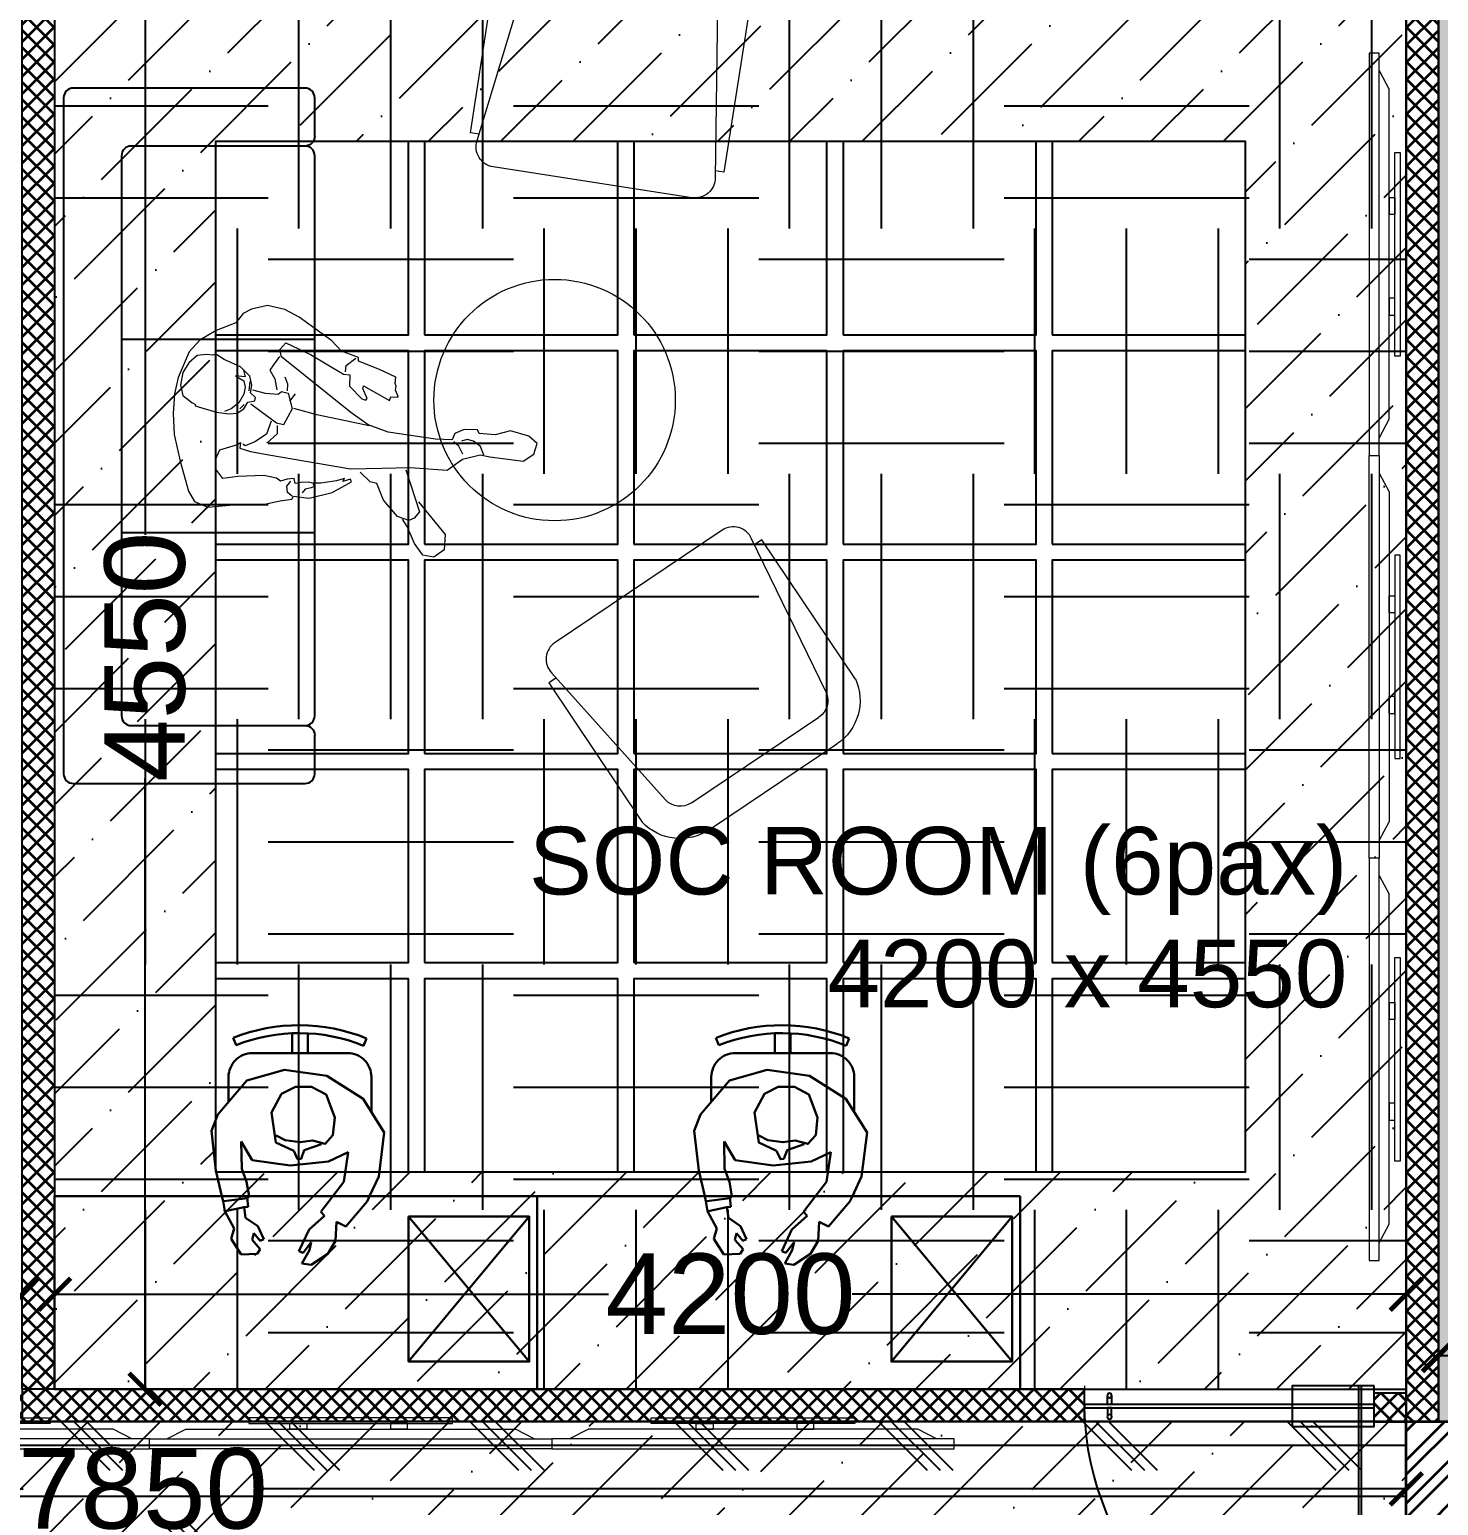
# Model space of a CAD drawing. Header units: millimetres. Extents: x 263321 to 4958806, y 33647 to 987811.
# Drawn here: x 2403474 to 2407852, y 460522 to 465106 of the extents above; entities that cross this region are included whole.
import ezdxf

# ---------------------------------------------------------------- set-up
doc = ezdxf.new("R2010")
doc.units = ezdxf.units.MM
doc.header["$PDMODE"] = 3
for name, color, linetype, lineweight in [('A- Loose furniture', 11, 'Continuous', 5), ('A-DOOR-FULL', 40, 'Continuous', 18), ('A-FURN-LOOSE', 24, 'Continuous', 18), ('A-FURN-MODULAR', 6, 'Continuous', 18), ('A-GLASS PARTITION', 5, 'Continuous', 18), ('A-GYPSUM PARTITION', 250, 'Continuous', 35), ('Base 7th & 9th', 250, 'Continuous', 35), ('FURNITURE', 30, 'Continuous', 5), ('TOA- AV', 7, 'Continuous', 9), ('细线', 8, 'Continuous', 5)]:
    doc.layers.add(name, color=color, linetype=linetype, lineweight=lineweight)
for name, color, linetype in [('CEILING TOA', 7, 'Continuous'), ('DOOR', 5, 'Continuous'), ('FLOORING TOA', 7, 'Continuous'), ('I-FURN', 7, 'Continuous'), ('PARTITION DIM.', 250, 'Continuous'), ('PARTITION GYPSUM', 250, 'Continuous'), ('TEXT', 250, 'Continuous'), ('TOA-FC-MODULAR', 7, 'Continuous')]:
    doc.layers.add(name, color=color, linetype=linetype)
doc.styles.add('ARIAL', font='arial.ttf')
doc.styles.get("Standard").update_dxf_attribs({"font": 'arial.ttf'})
doc.styles.add('TEXT @ 150', font='arial.ttf', dxfattribs={"height": 225})
doc.dimstyles.new('DIM @ 150', dxfattribs={"dimtxt": 225, "dimasz": 100, "dimexe": 1, "dimexo": 0, "dimgap": 0.5, "dimtad": 0, "dimdec": 0, "dimzin": 0, "dimdsep": 46, "dimtxsty": 'TEXT @ 150', "dimblk": 'ARCHTICK', "dimcen": -2, "dimclrd": 8, "dimclre": 8, "dimclrt": 7, "dimadec": 0, "dimazin": 0, "dimtfac": 1, "dimtdec": 0, "dimtofl": 0, "dimtmove": 0, "dimatfit": 3, "dimldrblk": 'OPEN90', "dimfxl": 1, "dimtolj": 1, "dimtzin": 0, "dimlwd": -1, "dimlwe": -1, "dimarcsym": 0})
pattern_1 = [(45, (13069.08, -8478.743), (-26.94076836, 26.94076836), []), (135, (13069.08, -8478.743), (-26.94076836, -26.94076836), [])]
pattern_2 = [(45, (13069.08, -8478.74), (84.189901, 308.696304), [396.875, -79.375, 0, -79.375])]

# ---------------------------------------------------------------- blocks, each defined once
blk = doc.blocks.new('EWDSXC')
at = {"layer": 'FURNITURE', "color": 20, "lineweight": 30}
for p, q in [((2181354.7, 122523.5), (2181804.7, 122898.5)), ((2181354.7, 122898.5), (2181804.7, 122523.5)), ((2181890.8, 121423.5), (2181290.8, 121423.5))]:
    blk.add_line(p, q, dxfattribs=at)
at = {"layer": 'FURNITURE', "color": 8, "lineweight": 30}
for p, q in [((2181093.5, 122448.2, 0), (2180988.7, 122382.5, 0)), ((2181229.6, 122430.8, 0), (2181093.5, 122448.2, 0)), ((2181029.8, 122408.2, 0), (2180920.8, 122408.2, 0)), ((2181290.8, 122402.6, 0), (2181229.6, 122430.8, 0)), ((2181308.1, 122394.6, 0), (2181290.8, 122402.6, 0)), ((2180988.7, 122382.5, 0), (2180917.2, 122269.7, 0)), ((2181385.3, 122328.3, 0), (2181308.1, 122394.6, 0)), ((2180846.8, 122334.2, 0), (2180846.8, 122038.2, 0)), ((2181183.6, 122274.7, 0), (2181154.5, 122335.4, 0)), ((2181154.5, 122335.4, 0), (2181246.3, 122322.2, 0)), ((2181290.8, 122288.2, 0), (2181246.3, 122322.2, 0)), ((2181370.8, 122299.7, 0), (2181385.3, 122328.3, 0)), ((2180917.2, 122269.7, 0), (2180899.1, 122138.1, 0)), ((2181196.3, 122156, 0), (2181183.6, 122274.7, 0)), ((2181290.8, 122288.2, 0), (2181339.7, 122250.9, 0)), ((2181429.8, 122296.2, 0), (2181370.8, 122299.7, 0)), ((2181470.4, 122272.3, 0), (2181429.8, 122296.2, 0)), ((2181504.2, 122220.5, 0), (2181470.4, 122272.3, 0)), ((2181339.7, 122250.9, 0), (2181352.2, 122262, 0)), ((2181352.2, 122262, 0), (2181395.1, 122214.3, 0)), ((2181466.7, 122196, 0), (2181434.4, 122221.3, 0)), ((2181434.4, 122221.3, 0), (2181459.2, 122215.6, 0)), ((2181499.8, 122192.4, 0), (2181504.2, 122220.5, 0)), ((2181395.1, 122214.3, 0), (2181461.8, 122183.1, 0)), ((2181459.2, 122215.6, 0), (2181499.8, 122192.4, 0)), ((2181461.8, 122183.1, 0), (2181466.7, 122196, 0)), ((2180899.1, 122138.1, 0), (2180932.1, 122020.8, 0)), ((2181179, 122037.9, 0), (2181196.3, 122156, 0)), ((2181384.6, 122055.1, 0), (2181358.1, 122017.3, 0)), ((2181424.8, 122073.8, 0), (2181384.6, 122055.1, 0)), ((2181405.7, 122042.3, 0), (2181430.2, 122062.6, 0)), ((2181426.5, 122037.5, 0), (2181405.7, 122042.3, 0)), ((2181430.2, 122062.6, 0), (2181424.8, 122073.8, 0)), ((2181456.2, 122062.7, 0), (2181426.5, 122037.5, 0)), ((2181470, 122053.5, 0), (2181456.2, 122062.7, 0)), ((2181472.5, 122003.1, 0), (2181470, 122053.5, 0)), ((2180932.1, 122020.8, 0), (2181037.2, 121931, 0)), ((2181121.3, 122003.8, 0), (2181205.9, 122005.1, 0)), ((2181205.9, 122005.1, 0), (2181246.3, 122020.5, 0)), ((2181290.8, 122028, 0), (2181246.3, 122020.5, 0)), ((2181294.6, 122027.8, 0), (2181290.1, 122028, 0)), ((2181295.2, 122021.6, 0), (2181294.6, 122027.8, 0)), ((2181323.9, 122025.1, 0), (2181295.2, 122021.6, 0)), ((2181325.1, 122012.8, 0), (2181323.9, 122025.1, 0)), ((2181358.1, 122017.3, 0), (2181325.1, 122012.8, 0)), ((2181423.6, 121972.4, 0), (2181472.5, 122003.1, 0)), ((2180920.8, 121964.2, 0), (2180998.3, 121964.2, 0)), ((2181290.8, 121943.7, 0), (2181211.3, 121925.1, 0)), ((2181290.8, 121943.7, 0), (2181306.2, 121947.3, 0)), ((2181306.2, 121947.3, 0), (2181337.2, 121952.2, 0)), ((2181337.2, 121952.2, 0), (2181391.8, 121981.6, 0)), ((2181391.8, 121981.6, 0), (2181423.6, 121972.4, 0)), ((2181037.2, 121931, 0), (2181088.5, 121911.2, 0)), ((2181088.5, 121911.2, 0), (2181211.3, 121925.1, 0))]:
    blk.add_line(p, q, dxfattribs=at)
at = {"layer": 'FURNITURE', "color": 20, "lineweight": 30}
for points in [[(2181290.8, 122923.5), (2181290.8, 121423.5), (2181890.8, 121423.5), (2181890.8, 122923.5)], [(2181354.7, 122523.5), (2181354.7, 122898.5), (2181804.7, 122898.5), (2181804.7, 122523.5)]]:
    blk.add_lwpolyline(points, close=True, dxfattribs=at)
at = {"layer": 'FURNITURE', "color": 8, "lineweight": 30, "elevation": 0}
for points in [[(2180801, 122392.9), (2180823.8, 122383.6)], [(2181102.2, 122111.7), (2181117.2, 122140.2), (2181123.6, 122186.5), (2181118.7, 122225), (2181128.6, 122264.2), (2181101.5, 122288.5), (2181046.8, 122294.4), (2180974.9, 122267.2), (2180951.6, 122222.4), (2180951.6, 122171.8), (2180973, 122129), (2181031.3, 122097.9), (2181124.6, 122111.5), (2181150, 122166.6), (2181176.4, 122178.7), (2181175, 122189.4), (2181148.6, 122199.4), (2181129.4, 122252.8)], [(2180784.7, 122210.7), (2180846.8, 122210.7)], [(2180784.7, 122161.4), (2180846.8, 122161.4)], [(2181179, 122037.9), (2181121.3, 122003.8)], [(2180799, 121978.7), (2180821.8, 121988)], [(2181297.6, 122023.1), (2181306.6, 121949.2)], [(2181325.1, 122012.8), (2181338.7, 121949.9)]]:
    blk.add_lwpolyline(points, dxfattribs=at)
blk.add_lwpolyline([(2181290.1, 122028, 0.034638), (2181290.8, 122038.2), (2181290.8, 122288.2)], format="xyb", dxfattribs=at)
at = {"layer": 'FURNITURE', "color": 8, "lineweight": 30}
for centre, radius, start, end in [((2180920.8, 122334.2, 0), 74, 89.9999, 179.9999), ((2181317.2, 122183.3, 0), 557.1, 157.9006, 201.542), ((2181317.2, 122183.3, 0), 532.5, 157.9006, 201.5161), ((2180920.8, 122038.2, 0), 74, 179.9999, 269.9999)]:
    blk.add_arc(centre, radius, start, end, dxfattribs=at)
blk = doc.blocks.new('_ArchTick')
at = {"color": 0, "linetype": 'ByBlock', "const_width": 0.15}
blk.add_lwpolyline([(-0.5, -0.5), (0.5, 0.5)], dxfattribs=at)
blk = doc.blocks.new('*D447')
at = {"layer": 'Defpoints', "color": 0, "transparency": 16777216}
for p in [(2399901.2, 460783.1), (2407751.6, 460783.1), (2407751.6, 460573.5)]:
    blk.add_point(p, dxfattribs=at)
at = {"layer": 'PARTITION DIM.', "color": 8, "transparency": 16777216}
for p, q in [((2399901.2, 460783.1), (2399901.2, 460572.5)), ((2407751.6, 460783.1), (2407751.6, 460572.5)), ((2399901.2, 460573.5), (2403454.1, 460573.5)), ((2407751.6, 460573.5), (2404198.7, 460573.5))]:
    blk.add_line(p, q, dxfattribs=at)
at = {"layer": 'PARTITION DIM.', "color": 8, "transparency": 16777216, "xscale": 100, "yscale": 100, "zscale": 100, "rotation": 180}
blk.add_blockref('_ArchTick', (2399901.2, 460573.5), dxfattribs=at)
at = {"layer": 'PARTITION DIM.', "color": 8, "transparency": 16777216, "xscale": 100, "yscale": 100, "zscale": 100}
blk.add_blockref('_ArchTick', (2407751.6, 460573.5), dxfattribs=at)
at = {"layer": 'PARTITION DIM.', "color": 7, "transparency": 16777216, "insert": (2403826.4, 460573.5), "char_height": 250, "attachment_point": 5}
blk.add_mtext('\\A1;7850', dxfattribs=at)
blk = doc.blocks.new('_Open90')
at = {"color": 0, "linetype": 'ByBlock'}
for p, q in [((-0.5, 0.5), (0, 0)), ((0, 0), (-1, 0)), ((0, 0), (-0.5, -0.5))]:
    blk.add_line(p, q, dxfattribs=at)
blk = doc.blocks.new('*D475')
at = {"layer": 'Defpoints', "color": 0, "transparency": 16777216}
for p in [(2403451.7, 461178.1), (2399901.1, 460883.1), (2403451.7, 460883.1)]:
    blk.add_point(p, dxfattribs=at)
at = {"layer": 'PARTITION DIM.', "color": 8, "transparency": 16777216}
for p, q in [((2399901.1, 460883.1), (2399901.1, 461179.1)), ((2399901.1, 461178.1), (2401326.8, 461178.1)), ((2403451.7, 461178.1), (2402026, 461178.1)), ((2403451.7, 460883.1), (2403451.7, 461179.1))]:
    blk.add_line(p, q, dxfattribs=at)
at = {"layer": 'PARTITION DIM.', "color": 8, "transparency": 16777216, "xscale": 100, "yscale": 100, "zscale": 100, "rotation": 180}
blk.add_blockref('_ArchTick', (2399901.1, 461178.1), dxfattribs=at)
at = {"layer": 'PARTITION DIM.', "color": 8, "transparency": 16777216, "xscale": 100, "yscale": 100, "zscale": 100}
blk.add_blockref('_ArchTick', (2403451.7, 461178.1), dxfattribs=at)
at = {"layer": 'PARTITION DIM.', "color": 7, "transparency": 16777216, "insert": (2401676.4, 461178.1), "char_height": 250, "attachment_point": 5}
blk.add_mtext('\\A1;3551', dxfattribs=at)
blk = doc.blocks.new('*D477')
at = {"layer": 'Defpoints', "color": 0, "transparency": 16777216}
for p in [(2403551.7, 465433.1), (2403551.7, 460883.1), (2403833.3, 460883.1)]:
    blk.add_point(p, dxfattribs=at)
at = {"layer": 'PARTITION DIM.', "color": 8, "transparency": 16777216}
for p, q in [((2403551.7, 465433.1), (2403834.3, 465433.1)), ((2403833.3, 465433.1), (2403833.3, 463536.5)), ((2403833.3, 460883.1), (2403833.3, 462779.7)), ((2403551.7, 460883.1), (2403834.3, 460883.1))]:
    blk.add_line(p, q, dxfattribs=at)
at = {"layer": 'PARTITION DIM.', "color": 8, "transparency": 16777216, "xscale": 100, "yscale": 100, "zscale": 100}
for p, rotation in [((2403833.3, 465433.1), 90), ((2403833.3, 460883.1), 270)]:
    blk.add_blockref('_ArchTick', p, dxfattribs=dict(at, rotation=rotation))
at = {"layer": 'PARTITION DIM.', "color": 7, "transparency": 16777216, "insert": (2403833.3, 463158.1), "char_height": 250, "attachment_point": 5, "rotation": 90}
blk.add_mtext('\\A1;4550', dxfattribs=at)
blk = doc.blocks.new('*D483')
at = {"layer": 'Defpoints', "color": 0, "transparency": 16777216}
for p in [(2407851.7, 465533), (2407851.6, 460783.1), (2408046.2, 460783.1)]:
    blk.add_point(p, dxfattribs=at)
at = {"layer": 'PARTITION DIM.', "color": 8, "transparency": 16777216}
for p, q in [((2407851.7, 465533), (2408047.2, 465533)), ((2408046.2, 465533), (2408046.2, 463536.5)), ((2408046.2, 460783.1), (2408046.2, 462779.7)), ((2407851.6, 460783.1), (2408047.2, 460783.1))]:
    blk.add_line(p, q, dxfattribs=at)
at = {"layer": 'PARTITION DIM.', "color": 8, "transparency": 16777216, "xscale": 100, "yscale": 100, "zscale": 100}
for p, rotation in [((2408046.2, 465533), 90), ((2408046.2, 460783.1), 270)]:
    blk.add_blockref('_ArchTick', p, dxfattribs=dict(at, rotation=rotation))
at = {"layer": 'PARTITION DIM.', "color": 7, "transparency": 16777216, "insert": (2408046.2, 463158.1), "char_height": 250, "attachment_point": 5, "rotation": 90}
blk.add_mtext('\\A1;4750', dxfattribs=at)
blk = doc.blocks.new('*D484')
at = {"layer": 'Defpoints', "color": 0, "transparency": 16777216}
for p in [(2409491.6, 460987.8), (2407851.6, 460783.1), (2409491.6, 460783.1)]:
    blk.add_point(p, dxfattribs=at)
at = {"layer": 'PARTITION DIM.', "color": 8, "transparency": 16777216}
for p, q in [((2407851.6, 460783.1), (2407851.6, 460988.8)), ((2407851.6, 460987.8), (2408310, 460987.8)), ((2409491.6, 460987.8), (2409033.2, 460987.8)), ((2409491.6, 460783.1), (2409491.6, 460988.8))]:
    blk.add_line(p, q, dxfattribs=at)
at = {"layer": 'PARTITION DIM.', "color": 8, "transparency": 16777216, "xscale": 100, "yscale": 100, "zscale": 100, "rotation": 180}
blk.add_blockref('_ArchTick', (2407851.6, 460987.8), dxfattribs=at)
at = {"layer": 'PARTITION DIM.', "color": 8, "transparency": 16777216, "xscale": 100, "yscale": 100, "zscale": 100}
blk.add_blockref('_ArchTick', (2409491.6, 460987.8), dxfattribs=at)
at = {"layer": 'PARTITION DIM.', "color": 7, "transparency": 16777216, "insert": (2408671.6, 460987.8), "char_height": 250, "attachment_point": 5}
blk.add_mtext('\\A1;1640', dxfattribs=at)
blk = doc.blocks.new('*D492')
at = {"layer": 'Defpoints', "color": 0, "transparency": 16777216}
for p in [(2407751.6, 461178.1), (2403551.7, 460883.1), (2407751.6, 460883.1)]:
    blk.add_point(p, dxfattribs=at)
at = {"layer": 'PARTITION DIM.', "color": 8, "transparency": 16777216}
for p, q in [((2403551.7, 460883.1), (2403551.7, 461179.1)), ((2403551.7, 461178.1), (2405273.3, 461178.1)), ((2407751.6, 461178.1), (2406030.1, 461178.1)), ((2407751.6, 460883.1), (2407751.6, 461179.1))]:
    blk.add_line(p, q, dxfattribs=at)
at = {"layer": 'PARTITION DIM.', "color": 8, "transparency": 16777216, "xscale": 100, "yscale": 100, "zscale": 100, "rotation": 180}
blk.add_blockref('_ArchTick', (2403551.7, 461178.1), dxfattribs=at)
at = {"layer": 'PARTITION DIM.', "color": 8, "transparency": 16777216, "xscale": 100, "yscale": 100, "zscale": 100}
blk.add_blockref('_ArchTick', (2407751.6, 461178.1), dxfattribs=at)
at = {"layer": 'PARTITION DIM.', "color": 7, "transparency": 16777216, "insert": (2405651.7, 461178.1), "char_height": 250, "attachment_point": 5}
blk.add_mtext('\\A1;4200', dxfattribs=at)
blk = doc.blocks.new('A$C60412B90')
at = {"layer": 'TOA- AV', "color": 30, "true_color": 0xf8991e}
blk.add_line((256.5, 111), (986.5, 111), dxfattribs=at)
at = {"layer": 'TOA- AV', "color": 6}
for p, q in [((-100, 55.5), (1343, 55.5)), ((-37.2, 55.5), (29.9, 91)), ((1280.2, 55.5), (1213.1, 91))]:
    blk.add_line(p, q, dxfattribs=at)
at = {"layer": 'TOA- AV', "color": 30, "true_color": 0xf8991e}
for points in [[(986.5, 111), (986.5, 131), (256.5, 131), (256.5, 111)], [(403.4, 91), (464.2, 91)], [(825.1, 91), (764.2, 91)]]:
    blk.add_lwpolyline(points, dxfattribs=at)
for points in [[(403.4, 111), (464.2, 111), (464.2, 91), (403.4, 91)], [(825.1, 111), (764.2, 111), (764.2, 91), (825.1, 91)]]:
    blk.add_lwpolyline(points, close=True, dxfattribs=at)
at = {"layer": 'TOA- AV', "color": 6}
for points in [[(1343, 55.5), (1343, 20), (-100, 20), (-100, 55.5)], [(29.9, 91), (1213.1, 91)]]:
    blk.add_lwpolyline(points, dxfattribs=at)
blk = doc.blocks.new('door-3f-01')
at = {"layer": 'A-GLASS PARTITION', "color": 5}
blk.add_line((-36, 0), (-36, 4), dxfattribs=at)
at = {"layer": 'DOOR', "elevation": 0}
blk.add_lwpolyline([(-1.95, 37.5), (-1.55, 37.5), (-1.55, 0), (-1.95, 0)], close=True, dxfattribs=at)
at = {"layer": 'DOOR'}
for points in [[(-32.64, 3.74), (-32.64, 2.74), (-33.14, 2.74), (-33.14, 3.74)], [(-32.64, 1.34), (-32.64, 2.34), (-33.14, 2.34), (-33.14, 1.34)]]:
    blk.add_lwpolyline(points, dxfattribs=at)
at = {"layer": 'DOOR', "color": 252, "true_color": 0x939598}
blk.add_lwpolyline([(0, 0), (-10.2, 0), (-10.2, 5.08), (0, 5.08), (0, 0)], dxfattribs=at)
at = {"layer": 'DOOR'}
blk.add_lwpolyline([(-36, 2.34), (-36, 2.74), (0, 2.74), (0, 2.34)], close=True, dxfattribs=at)
for centre in [(-32.89, 3.86), (-32.89, 1.22)]:
    blk.add_circle(centre, 0.278, dxfattribs=at)
at = {"layer": 'DOOR', "color": 252, "true_color": 0x939598}
blk.add_arc((-0.52, 2.04, 0), 35.48, 92.2973, 178.8766, dxfattribs=at)
blk = doc.blocks.new('qwerqw56784567')
at = {"layer": '细线'}
for p, q in [((4.3, 649.4), (-39, 621.3)), ((58.5, 655.9), (4.3, 649.4)), ((108.3, 649.4), (58.5, 655.9)), ((229.7, 614.8), (108.3, 649.4)), ((-58.5, 599.6), (-69.3, 565)), ((-39, 621.3), (-58.5, 599.6)), ((268.7, 595.3), (229.7, 614.8)), ((-69.3, 565), (-119.2, 521.7)), ((86.7, 534.7), (97.5, 560.7)), ((97.5, 560.7), (182, 552)), ((182, 552), (299, 530.4)), ((325, 595.3), (268.7, 595.3)), ((297.9, 558.5), (318.5, 589.9)), ((302.2, 539), (297.9, 558.5)), ((329.3, 584.5), (325, 595.3)), ((398.7, 582.3), (329.3, 584.5)), ((455, 578), (398.7, 582.3)), ((459.3, 558.5), (455, 578)), ((465.8, 552), (459.3, 558.5)), ((468, 539), (465.8, 552)), ((-119.2, 521.7), (-156, 476.3)), ((93.2, 513.1), (84.5, 482.7)), ((99.7, 515.2), (86.7, 534.7)), ((361.8, 426.5), (99.7, 515.2)), ((299, 530.4), (318.5, 534.7)), ((318.5, 534.7), (329.3, 502.2)), ((370.5, 508.7), (370.5, 517.4)), ((370.5, 517.4), (461.5, 502.2)), ((394.3, 484.9), (370.5, 508.7)), ((461.5, 515.2), (483.2, 521.7)), ((461.5, 502.2), (461.5, 515.2)), ((478.8, 528.2), (468, 539)), ((483.2, 521.7), (478.8, 528.2)), ((749.7, 510.9), (710.7, 497.9)), ((758.3, 502.2), (749.7, 510.9)), ((806, 515.2), (758.3, 502.2)), ((847.2, 543.4), (806, 515.2)), ((905.7, 547.7), (847.2, 543.4)), ((938.2, 534.7), (905.7, 547.7)), ((940.3, 500.1), (938.2, 534.7)), ((-156, 476.3), (-175.5, 430.8)), ((84.5, 482.7), (80.2, 463.3)), ((80.2, 463.3), (104, 443.8)), ((147.3, 441.6), (132.2, 458.9)), ((329.3, 502.2), (379.2, 478.4)), ((379.2, 478.4), (392.2, 478.4)), ((392.2, 478.4), (394.3, 484.9)), ((710.7, 497.9), (686.8, 476.3)), ((686.8, 476.3), (686.8, 454.6)), ((730.2, 471.9), (715, 461.1)), ((749.7, 474.1), (730.2, 471.9)), ((775.7, 465.4), (749.7, 474.1)), ((795.2, 443.8), (775.7, 465.4)), ((814.7, 445.9), (916.3, 468.8)), ((916.3, 468.8), (940.3, 500.1)), ((-175.5, 430.8), (-179.8, 344.2)), ((-147.3, 428.6), (-164.7, 398.3)), ((-121.3, 441.6), (-147.3, 428.6)), ((-101.8, 445.9), (-121.3, 441.6)), ((-95.3, 452.4), (-101.8, 445.9)), ((-65, 445.9), (-95.3, 452.4)), ((-9, 442.3), (-65, 445.9)), ((15.3, 417.2), (-14, 409.9)), ((28.2, 424.3), (-9, 442.3)), ((2.5, 435.5), (15.3, 417.2)), ((43.3, 400.5), (28.2, 424.3)), ((104, 443.8), (121.3, 413.5)), ((130, 402.6), (136.5, 413.5)), ((136.5, 413.5), (158.2, 415.6)), ((153.8, 422.1), (147.3, 441.6)), ((158.2, 415.6), (186.3, 374.5)), ((171.2, 394), (179.8, 422.1)), ((424.7, 409.1), (361.8, 426.5)), ((637, 439.5), (491.8, 409.1)), ((686.8, 454.6), (637, 439.5)), ((712.8, 443.8), (693.3, 450.3)), ((732.3, 424.3), (712.8, 443.8)), ((736.7, 409.1), (784.3, 441.6)), ((784.3, 441.6), (814.7, 445.9)), ((-164.7, 398.3), (-171.2, 363.7)), ((-14, 409.9), (15.3, 404.4)), ((15.3, 404.4), (26.3, 388)), ((26.3, 388), (29.9, 366)), ((33.4, 408.6), (40.7, 380.8)), ((47.9, 376.8), (43.3, 400.5)), ((67.2, 368), (47.9, 376.8)), ((49.8, 387.5), (91, 391.8)), ((68.6, 357.6), (67.2, 368)), ((91, 391.8), (130, 402.6)), ((186.3, 374.5), (177.7, 318.2)), ((264.3, 383.2), (190.7, 376.7)), ((355.3, 396.2), (264.3, 383.2)), ((429, 407), (355.3, 396.2)), ((491.8, 409.1), (424.7, 409.1)), ((704.2, 361.5), (736.7, 409.1)), ((-179.8, 344.2), (-173.3, 292.2)), ((-171.2, 363.7), (-164.7, 324.7)), ((-164.7, 324.7), (-147.3, 296.6)), ((24.4, 334.9), (8, 309.3)), ((29.9, 366), (24.4, 334.9)), ((30.3, 303.1), (45.5, 322.6)), ((42.2, 335.5), (33.4, 317.9)), ((45.5, 322.6), (50.2, 346.4)), ((50.2, 346.4), (68.6, 357.6)), ((156, 316.1), (60.7, 344.2)), ((511.3, 296.6), (593.7, 329)), ((593.7, 329), (704.2, 361.5)), ((-173.3, 292.2), (-156, 233.8)), ((-147.3, 296.6), (-112.7, 285.8)), ((-112.7, 285.8), (-99.7, 283.6)), ((-99.7, 283.6), (-99.7, 279.3)), ((-99.7, 279.3), (-67.2, 281.4)), ((-67.2, 281.4), (-30.3, 283.6)), ((-30.3, 283.6), (6.5, 292.2)), ((8, 309.3), (-8.5, 294.7)), ((6.5, 292.2), (30.3, 303.1)), ((138.7, 316.1), (138.7, 272.8)), ((169, 285.8), (149.5, 246.8)), ((177.7, 318.2), (156, 316.1)), ((160.3, 309.6), (169, 285.8)), ((420.3, 261.9), (511.3, 296.6)), ((582.8, 318.2), (641.3, 244.6)), ((-156, 233.8), (-130, 173.2)), ((112.7, 238.1), (88.8, 216.5)), ((138.7, 272.8), (112.7, 238.1)), ((173.3, 216.5), (420.3, 261.9)), ((431.2, 231.6), (411.7, 216.5)), ((437.7, 225.1), (431.2, 231.6)), ((491.8, 244.6), (452.8, 261.9)), ((513.5, 246.8), (491.8, 244.6)), ((550.3, 205.7), (513.5, 246.8)), ((641.3, 244.6), (667.3, 210)), ((654.3, 238.1), (767, 171)), ((19.5, 177.5), (62.8, 210)), ((62.8, 210), (71.5, 220.8)), ((71.5, 220.8), (75.8, 203.5)), ((75.8, 203.5), (110.5, 205.7)), ((88.8, 216.5), (80.2, 218.6)), ((110.5, 205.7), (173.3, 216.5)), ((348.8, 188.3), (325, 179.7)), ((392.2, 212.1), (348.8, 188.3)), ((413.8, 227.3), (392.2, 212.1)), ((392.2, 173.2), (437.7, 225.1)), ((411.7, 216.5), (413.8, 227.3)), ((608.8, 173.2), (550.3, 205.7)), ((658.7, 186.2), (645.7, 173.2)), ((667.3, 210), (658.7, 186.2)), ((-130, 173.2), (-84.5, 101.7)), ((17.3, 147.2), (19.5, 177.5)), ((28.2, 116.9), (17.3, 147.2)), ((175.5, 149.4), (99.7, 119.1)), ((214.5, 155.9), (175.5, 149.4)), ((229.7, 151.5), (214.5, 155.9)), ((247, 164.5), (229.7, 151.5)), ((266.5, 173.2), (247, 164.5)), ((253.5, 142.9), (260, 162.4)), ((262.2, 125.6), (253.5, 142.9)), ((275.2, 160.2), (266.5, 173.2)), ((290.3, 168.9), (275.2, 160.2)), ((312, 177.5), (290.3, 168.9)), ((310.4, 153.9), (304.9, 139.6)), ((325.8, 163.8), (310.4, 153.9)), ((325, 179.7), (312, 177.5)), ((333.5, 171.4), (325.8, 163.8)), ((328, 178), (333.5, 171.4)), ((331.5, 132.1), (392.2, 173.2)), ((645.7, 173.2), (608.8, 173.2)), ((647.8, 153.7), (626.2, 171)), ((686.8, 112.6), (647.8, 153.7)), ((767, 171), (780, 125.6)), ((-84.5, 101.7), (-28.2, 23.8)), ((58.5, 97.4), (28.2, 116.9)), ((99.7, 119.1), (58.5, 97.4)), ((212.3, 69.3), (249.2, 93.1)), ((249.2, 93.1), (281.7, 110.4)), ((279.5, 119.1), (262.2, 125.6)), ((281.7, 110.4), (283.8, 121.2)), ((283.8, 121.2), (331.5, 132.1)), ((723.7, 86.6), (686.8, 112.6)), ((758.3, 93.1), (723.7, 86.6)), ((780, 125.6), (758.3, 93.1)), ((136.5, 41.1), (212.3, 69.3)), ((-28.2, 23.8), (0, 0)), ((0, 0), (45.5, -2.2)), ((45.5, -2.2), (136.5, 41.1))]:
    blk.add_line(p, q, dxfattribs=at)
blk = doc.blocks.new('3 SEATER _ESSAR')
at = {"color": 8}
for p, q in [((-500, 500), (-500, 0)), ((0, 500), (0, 0))]:
    blk.add_line(p, q, dxfattribs=at)
blk.add_lwpolyline([(-1025, 0), (-1125, 0, -0.414214), (-1150, 25), (-1150, 625, -0.414214), (-1125, 650), (625, 650, -0.414214), (650, 625), (650, 25, -0.414214), (625, 0), (525, 0)], format="xyb")
blk.add_lwpolyline([(475, 0), (-975, 0, -0.414214), (-1000, 25), (-1000, 475, -0.414214), (-975, 500), (475, 500, -0.414214), (500, 475), (500, 25, -0.414214)], format="xyb", close=True, dxfattribs=at)
for centre, start, end in [((-1025, 25), 270, 0), ((525, 25), 180, 270)]:
    blk.add_arc(centre, 25, start, end)
blk = doc.blocks.new('BAYCH')
at = {"layer": 'A-FURN-LOOSE', "color": 153, "ltscale": 0.95}
for p, q in [((38347006.5, -237000.7), (38347006.5, -236619)), ((38347086.7, -237000.7), (38347086.7, -236619))]:
    blk.add_line(p, q, dxfattribs=at)
for points in [[(38347114.8, -236490.7), (38347531.5, -236491.3, -0.464525), (38347531.5, -236491.3), (38347531.5, -236513.4)], [(38347128.3, -236569.7), (38347548.1, -236510.6, -0.464525), (38347606.5, -236559.9), (38347606.5, -237059.9, -0.464525), (38347548.1, -237109.2), (38347128.3, -237050)], [(38347531.5, -237106.3), (38347531.5, -237128.5, -0.464525), (38347531.5, -237128.5), (38347114.8, -237129.1)]]:
    blk.add_lwpolyline(points, format="xyb", dxfattribs=at)
for centre, radius, start, end in [((38347136.7, -236619), 130.2, 99.6643, 180), ((38347136.7, -236619), 50, 99.6643, 180), ((38347136.7, -237000.7), 130.2, 180, 260.3357), ((38347136.7, -237000.7), 50, 180, 260.3357)]:
    blk.add_arc(centre, radius, start, end, dxfattribs=at)

msp = doc.modelspace()

# ---------------------------------------------------------------- hatches: boundary and pattern name
at = {"layer": 'A-GYPSUM PARTITION', "true_color": 0x636466}
h = msp.add_hatch(dxfattribs=at)
h.set_pattern_fill('ANSI37', color=251, scale=12)
h.set_pattern_definition(pattern_1)
h.paths.add_polyline_path([(2403451.7, 460883.1), (2403451.7, 460783.1), (2399901.1, 460783.1), (2399901.1, 460883.1)])
edge = h.paths.add_edge_path()
edge.add_line((2403551.7, 466883.1), (2403551.7, 460883.1))
edge.add_line((2403551.7, 460883.1), (2403451.7, 460883.1))
edge.add_line((2403451.7, 460883.1), (2403451.7, 466883.1))
h = msp.add_hatch(dxfattribs=at)
h.set_pattern_fill('ANSI37', color=251, scale=12)
h.set_pattern_definition(pattern_1)
h.paths.add_polyline_path([(2407751.7, 465533.1), (2407851.6, 465533.1), (2407851.6, 460783.1), (2407751.7, 460783.1)])
h = msp.add_hatch(dxfattribs=at)
h.set_pattern_fill('ANSI37', color=251, scale=12)
h.set_pattern_definition(pattern_1)
h.paths.add_polyline_path([(2403451.7, 460883.1), (2403451.7, 460783.1), (2406751.6, 460783.1), (2406751.6, 460883.1)])
h = msp.add_hatch(dxfattribs=at)
h.set_pattern_fill('ANSI37', color=251, scale=12)
h.set_pattern_definition([(45, (13069.08, -8489.8), (-26.94076836, 26.94076836), []), (135, (13069.08, -8489.8), (-26.94076836, -26.94076836), [])])
h.paths.add_polyline_path([(2407651.6, 460872), (2407751.7, 460872), (2407751.7, 460781), (2407651.6, 460781)])
at = {"layer": 'Base 7th & 9th'}
h = msp.add_hatch(dxfattribs=at)
h.set_pattern_fill('ANSI32', color=256, scale=10, angle=-90, style=0)
h.set_pattern_definition([(45, (2170951.63, 878883.06), (67.35192, -67.35192), []), (45, (2170951.63, 878927.96), (67.35192, -67.35192), [])])
h.paths.add_polyline_path([(2407751.6, 454383.1), (2407751.6, 460783.1), (2407951.6, 460783.1), (2407951.6, 454383.1)])
at = {"layer": 'CEILING TOA', "true_color": 0x939598}
h = msp.add_hatch(dxfattribs=at)
h.set_pattern_fill('ANSI36', color=252, scale=50)
h.set_pattern_definition(pattern_2)
h.paths.add_polyline_path([(2404051.7, 461558.1), (2407251.7, 461558.1), (2407251.7, 464758.1), (2404051.7, 464758.1)], flags=16)
h.paths.add_polyline_path([(2403551.7, 460883.1), (2407751.7, 460883.1), (2407751.7, 465433.1), (2403551.7, 465433.1)])
h = msp.add_hatch(dxfattribs=at)
h.set_pattern_fill('ANSI36', color=252, scale=50)
h.set_pattern_definition(pattern_2)
h.paths.add_polyline_path([(2406751.6, 460127.1), (2400751.2, 460127.1), (2400751.2, 455927.1), (2406751.6, 455927.1)], flags=16)
h.paths.add_polyline_path([(2399901.2, 455327.8), (2407751.6, 454601.5), (2407751, 460783.1), (2399901.2, 460783.1)])
at = {"layer": 'FLOORING TOA', "true_color": 0xc7c8ca}
h = msp.add_hatch(dxfattribs=at)
h.set_pattern_fill('EARTH', color=9, scale=120)
edge = h.paths.add_edge_path()
edge.add_line((2399150.3, 470683.1), (2406751.6, 470683.1))
edge.add_line((2406751.6, 470683.1), (2406751.6, 489283.1))
edge.add_line((2406751.6, 489283.1), (2406777, 491421.9))
edge.add_line((2406777, 491421.9), (2410711.6, 491383.1))
edge.add_line((2410711.6, 491383.1), (2410711.6, 490662.8))
edge.add_line((2410711.6, 490662.8), (2412251.6, 490662.8))
edge.add_line((2412251.6, 490662.8), (2412251.6, 491383.1))
edge.add_line((2412251.6, 491383.1), (2413501.6, 491383.1))
edge.add_line((2413501.6, 491383.1), (2413501.6, 490641.9))
edge.add_line((2413501.6, 490641.9), (2414541.6, 490641.9))
edge.add_line((2414541.6, 490641.9), (2414541.6, 491383.1))
edge.add_line((2414541.6, 491383.1), (2419059.8, 491383.1))
edge.add_line((2419059.8, 491383.1), (2419290.9, 492883.1))
edge.add_line((2419290.9, 492883.1), (2413191.6, 492883.1))
edge.add_line((2413191.6, 492883.1), (2413191.6, 495458.2))
edge.add_line((2413191.6, 495458.2), (2416206.2, 495458.2))
edge.add_line((2416206.2, 495458.2), (2416206.2, 496558.2))
edge.add_line((2416206.2, 496558.2), (2413191.6, 496558.2))
edge.add_line((2413191.6, 496558.2), (2413191.6, 498963.1))
edge.add_line((2413191.6, 498963.1), (2411651.6, 498963.1))
edge.add_line((2411651.6, 498963.1), (2411651.6, 492883.1))
edge.add_line((2411651.6, 492883.1), (2404451.6, 492883.1))
edge.add_line((2404451.6, 492883.1), (2404452.6, 502283.1))
edge.add_line((2404452.6, 502283.1), (2402951.6, 502283.1))
edge.add_line((2402951.6, 502283.1), (2402951.4, 497183.5))
edge.add_line((2402951.4, 497183.5), (2402951.6, 497133.1))
edge.add_line((2402951.6, 497133.1), (2399951.6, 497133.1))
edge.add_line((2399951.6, 497133.1), (2399951.6, 505326.9))
edge.add_arc((2397396.4, -38564.5), 543897.4, 89.730828, 95.307778)
edge.add_line((2347082.8, 503000.8), (2347082.9, 472483.1))
edge.add_line((2347082.9, 472483.1), (2343851.6, 472483.1))
edge.add_line((2343851.6, 472483.1), (2343851.6, 458383.2))
edge.add_line((2343851.6, 458383.2), (2354252.4, 458383.2))
edge.add_line((2354252.4, 458383.2), (2354252.7, 455753.4))
edge.add_arc((2374151.3, 141679.3), 314703.8, 88.069715, 93.625218, ccw=False)
edge.add_line((2384751.6, 456204.5), (2384751.6, 459200.3))
edge.add_line((2384751.6, 459200.3), (2394751.8, 459200.3))
edge.add_line((2394751.8, 459200.3), (2394749.6, 457484.3))
edge.add_line((2394749.6, 457484.3), (2395751.6, 457483.1))
edge.add_line((2395751.6, 457483.1), (2395751.6, 458383.1))
edge.add_line((2395751.6, 458383.1), (2396651.6, 458383.1))
edge.add_line((2396651.6, 458383.1), (2396651.6, 459197.4))
edge.add_line((2396651.6, 459197.4), (2399811.2, 459198))
edge.add_line((2399811.2, 459198), (2399811.2, 460833.1))
edge.add_line((2399811.2, 460833.1), (2398551.6, 460833.1))
edge.add_line((2398551.6, 460833.1), (2398551.6, 466883.1))
edge.add_line((2398551.6, 466883.1), (2403551.7, 466883.1))
edge.add_line((2403551.7, 466883.1), (2403551.7, 465533.1))
edge.add_line((2403551.7, 465533.1), (2407851.7, 465533.1))
edge.add_line((2407851.7, 465533.1), (2407851.7, 460783.1))
edge.add_line((2407851.7, 460783.1), (2409491.6, 460783.1))
edge.add_line((2409491.6, 460783.1), (2409496.3, 466883.1))
edge.add_line((2409496.3, 466883.1), (2415285.8, 466883.1))
edge.add_line((2415285.8, 466883.1), (2415516.9, 468383.1))
edge.add_line((2415516.9, 468383.1), (2399151.6, 468383.1))
edge.add_arc((2399151.6, 468983.1), 600, 180.0002, 269.9977, ccw=False)
edge.add_line((2398551.6, 468983.1), (2398551.6, 470083.1))
edge.add_arc((2399151.6, 470083.1), 600, 90.125, 179.9999, ccw=False)
edge = h.paths.add_edge_path(flags=16)
edge.add_line((2350804.3, 495933.1), (2349254.3, 495933.1))
edge.add_arc((2349254.3, 495533.1), 400, 90.0003, 179.7889)
edge.add_line((2348854.3, 495534.5), (2348854.3, 492844.4))
edge.add_line((2348854.3, 492844.4), (2350804.3, 492844.4))
edge.add_line((2350804.3, 492844.4), (2350804.3, 495933.1))
h.paths.add_polyline_path([(2380451.6, 495933.1), (2394411.6, 495933.1), (2394411.6, 489283.1), (2388129.7, 489289.9), (2388129.7, 487283.1), (2379984.7, 487283), (2379984.7, 489283.1), (2380551.6, 489283.1)], flags=16)
edge = h.paths.add_edge_path(flags=16)
edge.add_line((2404951.6, 487283.1), (2348951.6, 487283.1))
edge.add_arc((2348951.6, 486983.1), 300, 90, 179.997)
edge.add_line((2348651.6, 486983.1), (2348650.9, 472483.1))
edge.add_line((2348650.9, 472483.1), (2404951.6, 472483.1))
edge.add_line((2404951.6, 472483.1), (2404951.6, 487283.1))
h.paths.add_polyline_path([(2396751.6, 460833.1), (2396751.6, 464283.1)], flags=16)
h = msp.add_hatch(dxfattribs=at)
h.set_pattern_fill('EARTH', color=9, scale=120)
h.set_pattern_definition([(0, (90021.1, 24147), (762, 762), [762, -762]), (0, (90021.1, 24432.7), (762, 762), [762, -762]), (0, (90021.1, 24718.5), (762, 762), [762, -762]), (90, (90116.4, 24813.7), (-762, 762), [762, -762]), (90, (90402.1, 24813.7), (-762, 762), [762, -762]), (90, (90687.9, 24813.7), (-762, 762), [762, -762])])
h.paths.add_polyline_path([(2403551.7, 460883.1), (2407751.7, 460883.1), (2407751.7, 465433.1), (2403551.7, 465433.1)])
at = {"layer": 'FLOORING TOA', "true_color": 0xf1eb1f}
h = msp.add_hatch(dxfattribs=at)
h.set_pattern_fill('CORK', color=2, scale=50)
h.set_pattern_definition([(0, (90021.14, 24146.98), (0, 158.75), []), (135, (90100.5, 24067.6), (-317.50014, -317.50014), [224.5065, -224.5065]), (135, (90140.2, 24067.6), (-317.50014, -317.50014), [224.5065, -224.5065]), (135, (90179.9, 24067.6), (-317.50014, -317.50014), [224.5065, -224.5065])])
h.paths.add_polyline_path([(2399901.2, 460783.1), (2407751.6, 460783.1), (2407751.6, 454584.2), (2399901.2, 455327.8)])

# ---------------------------------------------------------------- linework, layer by layer
at = {"layer": 'A-FURN-LOOSE'}
msp.add_circle((2405105.5, 463955.4), 375, dxfattribs=at)
at = {"layer": 'Base 7th & 9th', "elevation": 0}
msp.add_lwpolyline([(2407751.6, 454383.1), (2407751.6, 460783.1), (2407951.6, 460783.1), (2407951.6, 454383.1), (2407751.6, 454383.1)], dxfattribs=at)
at = {"layer": 'CEILING TOA', "elevation": 0}
for points in [[(2403551.7, 460883.1), (2407751.7, 460883.1), (2407751.7, 465433.1), (2403551.7, 465433.1)], [(2404051.7, 461558.1), (2407251.7, 461558.1), (2407251.7, 464758.1), (2404051.7, 464758.1)], [(2404051.7, 464158.1), (2404651.7, 464158.1), (2404651.7, 464758.1), (2404051.7, 464758.1)], [(2404701.7, 464158.1), (2405301.7, 464158.1), (2405301.7, 464758.1), (2404701.7, 464758.1)], [(2405351.7, 464158.1), (2405951.7, 464158.1), (2405951.7, 464758.1), (2405351.7, 464758.1)], [(2406001.7, 464158.1), (2406601.7, 464158.1), (2406601.7, 464758.1), (2406001.7, 464758.1)], [(2406651.7, 464158.1), (2407251.7, 464158.1), (2407251.7, 464758.1), (2406651.7, 464758.1)], [(2404051.7, 463508.1), (2404651.7, 463508.1), (2404651.7, 464108.1), (2404051.7, 464108.1)], [(2404701.7, 463508.1), (2405301.7, 463508.1), (2405301.7, 464108.1), (2404701.7, 464108.1)], [(2405351.7, 463508.1), (2405951.7, 463508.1), (2405951.7, 464108.1), (2405351.7, 464108.1)], [(2406001.7, 463508.1), (2406601.7, 463508.1), (2406601.7, 464108.1), (2406001.7, 464108.1)], [(2406651.7, 463508.1), (2407251.7, 463508.1), (2407251.7, 464108.1), (2406651.7, 464108.1)], [(2404051.7, 462858.1), (2404651.7, 462858.1), (2404651.7, 463458.1), (2404051.7, 463458.1)], [(2404701.7, 462858.1), (2405301.7, 462858.1), (2405301.7, 463458.1), (2404701.7, 463458.1)], [(2405351.7, 462858.1), (2405951.7, 462858.1), (2405951.7, 463458.1), (2405351.7, 463458.1)], [(2406001.7, 462858.1), (2406601.7, 462858.1), (2406601.7, 463458.1), (2406001.7, 463458.1)], [(2406651.7, 462858.1), (2407251.7, 462858.1), (2407251.7, 463458.1), (2406651.7, 463458.1)], [(2404051.7, 462208.1), (2404651.7, 462208.1), (2404651.7, 462808.1), (2404051.7, 462808.1)], [(2404701.7, 462208.1), (2405301.7, 462208.1), (2405301.7, 462808.1), (2404701.7, 462808.1)], [(2405351.7, 462208.1), (2405951.7, 462208.1), (2405951.7, 462808.1), (2405351.7, 462808.1)], [(2406001.7, 462208.1), (2406601.7, 462208.1), (2406601.7, 462808.1), (2406001.7, 462808.1)], [(2406651.7, 462208.1), (2407251.7, 462208.1), (2407251.7, 462808.1), (2406651.7, 462808.1)], [(2404051.7, 461558.1), (2404651.7, 461558.1), (2404651.7, 462158.1), (2404051.7, 462158.1)], [(2404701.7, 461558.1), (2405301.7, 461558.1), (2405301.7, 462158.1), (2404701.7, 462158.1)], [(2405351.7, 461558.1), (2405951.7, 461558.1), (2405951.7, 462158.1), (2405351.7, 462158.1)], [(2406001.7, 461558.1), (2406601.7, 461558.1), (2406601.7, 462158.1), (2406001.7, 462158.1)], [(2406651.7, 461558.1), (2407251.7, 461558.1), (2407251.7, 462158.1), (2406651.7, 462158.1)]]:
    msp.add_lwpolyline(points, close=True, dxfattribs=at)
at = {"layer": 'CEILING TOA'}
msp.add_lwpolyline([(2399901.2, 460783.1), (2407751.6, 460783.1), (2407751.6, 454584.2), (2399901.2, 455327.8)], close=True, dxfattribs=at)
at = {"layer": 'PARTITION GYPSUM', "color": 30, "elevation": 0}
for points in [[(2403551.7, 466883.1), (2403551.7, 460883.1), (2403451.7, 460883.1), (2403451.7, 466883.1)], [(2407751.7, 465533.1), (2407751.7, 460783.1), (2407851.7, 460783.1), (2407851.7, 465533.1)]]:
    msp.add_lwpolyline(points, dxfattribs=at)
for points in [[(2407751.7, 465533.1), (2407851.6, 465533.1), (2407851.6, 460783.1), (2407751.7, 460783.1)], [(2403451.7, 460883.1), (2403451.7, 460783.1), (2406751.6, 460783.1), (2406751.6, 460883.1)], [(2407651.6, 460872), (2407751.7, 460872), (2407751.7, 460781), (2407651.6, 460781)]]:
    msp.add_lwpolyline(points, close=True, dxfattribs=at)
at = {"layer": 'TOA-FC-MODULAR'}
msp.add_lwpolyline([(2399901.2, 455327.8), (2407751.6, 454601.5), (2407751, 460783.1), (2399901.2, 460783.1)], close=True, dxfattribs=at)

# ---------------------------------------------------------------- block references
at = {"xscale": -1.2, "yscale": 1.2, "zscale": 1.2, "rotation": 90}
msp.add_blockref('3 SEATER _ESSAR', (2404360, 463544.5), dxfattribs=at)
at = {"layer": 'A- Loose furniture', "ltscale": 5, "yscale": 1.249999999992161, "zscale": 1.249999999992161}
for p, xscale, rotation in [((10040439.1, 47788073.9), 1.249999999992161, 261.1886349831533), ((29373838, -39166236.1), -1.24999999999216, 303.8819841617626)]:
    msp.add_blockref('BAYCH', p, dxfattribs=dict(at, xscale=xscale, rotation=rotation))
at = {"layer": 'A-DOOR-FULL', "linetype": 'Continuous', "xscale": -24.99999999995899, "yscale": 24.999999999959, "zscale": 24.999999999959, "rotation": 180.0001034657425}
msp.add_blockref('door-3f-01', (2407651.6, 460894), dxfattribs=at)
at = {"layer": 'A-FURN-MODULAR', "rotation": 270}
for p in [(2282128.2, 2642773.9), (2283628.2, 2642773.9)]:
    msp.add_blockref('EWDSXC', p, dxfattribs=at)
at = {"layer": 'I-FURN', "extrusion": (0, 0, -1), "xscale": -1, "zscale": -1, "rotation": 20.10539743154429}
msp.add_blockref('qwerqw56784567', (-2403986.4, 463640.7), dxfattribs=at)
at = {"layer": 'TOA- AV', "color": 0, "yscale": 0.866250866251061, "zscale": 0.866250866251061}
for p, xscale, rotation in [((2407619.4, 463869.7), -0.866250866251061, 270.0000573728107), ((2407619.4, 463696.4), 0.866250866251061, 269.9999426271892), ((2407619.4, 461369.7), -0.866250866251061, 270.0000573728107), ((2403760.1, 460680.5), -0.866250866251061, 5.73728107422511e-05), ((2403933.4, 460680.5), 0.866250866251061, 359.9999426271892), ((2406260.1, 460680.5), -0.866250866251061, 5.73728107422511e-05)]:
    msp.add_blockref('A$C60412B90', p, dxfattribs=dict(at, xscale=xscale, rotation=rotation))

# ---------------------------------------------------------------- texts
at = {"layer": 'TEXT', "insert": (2407568.3, 462066.5, 0), "char_height": 210, "width": 4604.676, "attachment_point": 9, "rotation": 359.99, "style": 'ARIAL'}
msp.add_mtext(' SOC ROOM (6pax)\\P4200 x 4550', dxfattribs=at)

# ---------------------------------------------------------------- dimensions: what is measured, and where the dimension line sits
at = {"layer": 'PARTITION DIM.'}
for base, p1, p2, picture, middle in [((2408046.2, 460783.1), (2407851.7, 465533), (2407851.6, 460783.1), '*D483', (2408046.2, 463158.1)), ((2403833.3, 460883.1), (2403551.7, 465433.1), (2403551.7, 460883.1), '*D477', (2403833.3, 463158.1))]:
    dim = msp.add_linear_dim(base=base, p1=p1, p2=p2, angle=90, dimstyle='DIM @ 150', override={"dimtxt": 250, "dimtxsty": 'Standard', "dimarcsym": 1}, dxfattribs=at)
    dim.commit()
    dim.dimension.update_dxf_attribs({"geometry": picture, "text_midpoint": middle})
for base, p1, p2, picture, middle in [((2403451.7, 461178.1), (2399901.1, 460883.1), (2403451.7, 460883.1), '*D475', (2401676.4, 461178.1)), ((2407751.6, 461178.1), (2403551.7, 460883.1), (2407751.6, 460883.1), '*D492', (2405651.7, 461178.1)), ((2409491.6, 460987.8), (2407851.6, 460783.1), (2409491.6, 460783.1), '*D484', (2408671.6, 460987.8)), ((2407751.6, 460573.5), (2399901.2, 460783.1), (2407751.6, 460783.1), '*D447', (2403826.4, 460573.5))]:
    dim = msp.add_linear_dim(base=base, p1=p1, p2=p2, dimstyle='DIM @ 150', override={"dimtxt": 250, "dimtxsty": 'Standard', "dimarcsym": 1}, dxfattribs=at)
    dim.commit()
    dim.dimension.update_dxf_attribs({"geometry": picture, "text_midpoint": middle})

doc.saveas('drawing.dxf')
